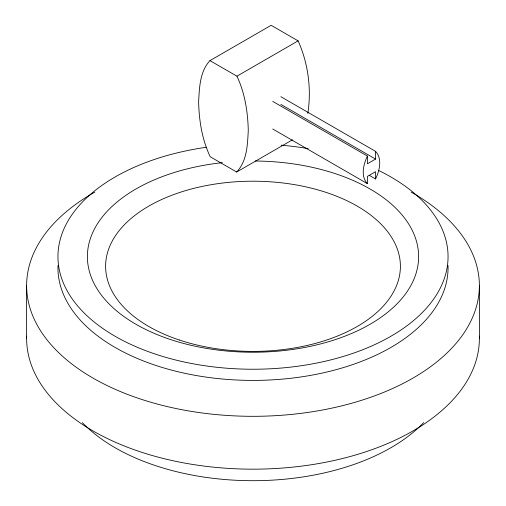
<?xml version="1.0" encoding="UTF-8"?>
<svg xmlns="http://www.w3.org/2000/svg" width="506" height="506" viewBox="0 0 506 506"><rect width="100%" height="100%" fill="white"/><g stroke="black" fill="none" stroke-linecap="round" stroke-linejoin="round"><path stroke-width="0.76" d="M307.831 113.401C311.588 89.056 308.243 63.351 298.104 40.859L271.153 25.3L209.971 60.625C199.775 71.529 199.408 87.747 198.624 101.839C199.054 120.637 202.077 139.688 210.237 156.778L236.663 172.027L292.405 139.846M272.721 101.396L367.413 156.069C363.46 164.222 360.43 176.398 367.413 183.665L367.413 176.385L375.56 171.686L375.56 178.966L369.424 175.424M375.56 178.966C379.513 170.807 382.542 158.631 375.56 151.37L280.862 96.697M236.663 172.027C247.08 161.104 247.504 144.729 248.275 130.504C247.832 111.934 244.936 93.085 236.928 76.185L209.971 60.625M236.928 76.185L298.104 40.859M375.56 151.37L375.56 159.08L367.413 163.78L367.413 156.069M280.862 104.407L375.56 159.08M272.721 128.992L367.413 183.665M479.378 285.618L479.378 338.476M26.622 285.618L26.622 338.476M479.34 336.161A226.378 130.7 0 0 1 253 469.17A226.378 130.7 0 0 1 26.66 336.161M411.144 192.103A226.378 130.7 0 0 1 413.706 377.666A226.378 130.7 0 0 1 92.294 377.666A226.378 130.7 0 0 1 94.856 192.103M423.655 422.618A195.05 112.61 0 0 1 253 480.7A195.05 112.61 0 0 1 82.345 422.618M448.012 265.486A195.05 112.61 0 0 1 253 380.404A195.05 112.61 0 0 1 57.988 265.486M378.88 170.598A195.05 112.61 0 0 1 372.612 345.573A195.05 112.61 0 0 1 77.45 305.706A195.05 112.61 0 0 1 206.29 147.29M281.197 145.197A195.05 112.61 0 0 1 308.198 148.612M255.34 161.016A165.62 95.621 0 0 1 400.581 300.02A165.62 95.621 0 0 1 120.441 313.941A165.62 95.621 0 0 1 222.387 162.654M179.301 340A147.398 85.103 0 0 0 400.398 266.301A147.398 85.103 0 0 0 179.301 192.603A147.398 85.103 0 0 0 179.301 340"/></g></svg>
